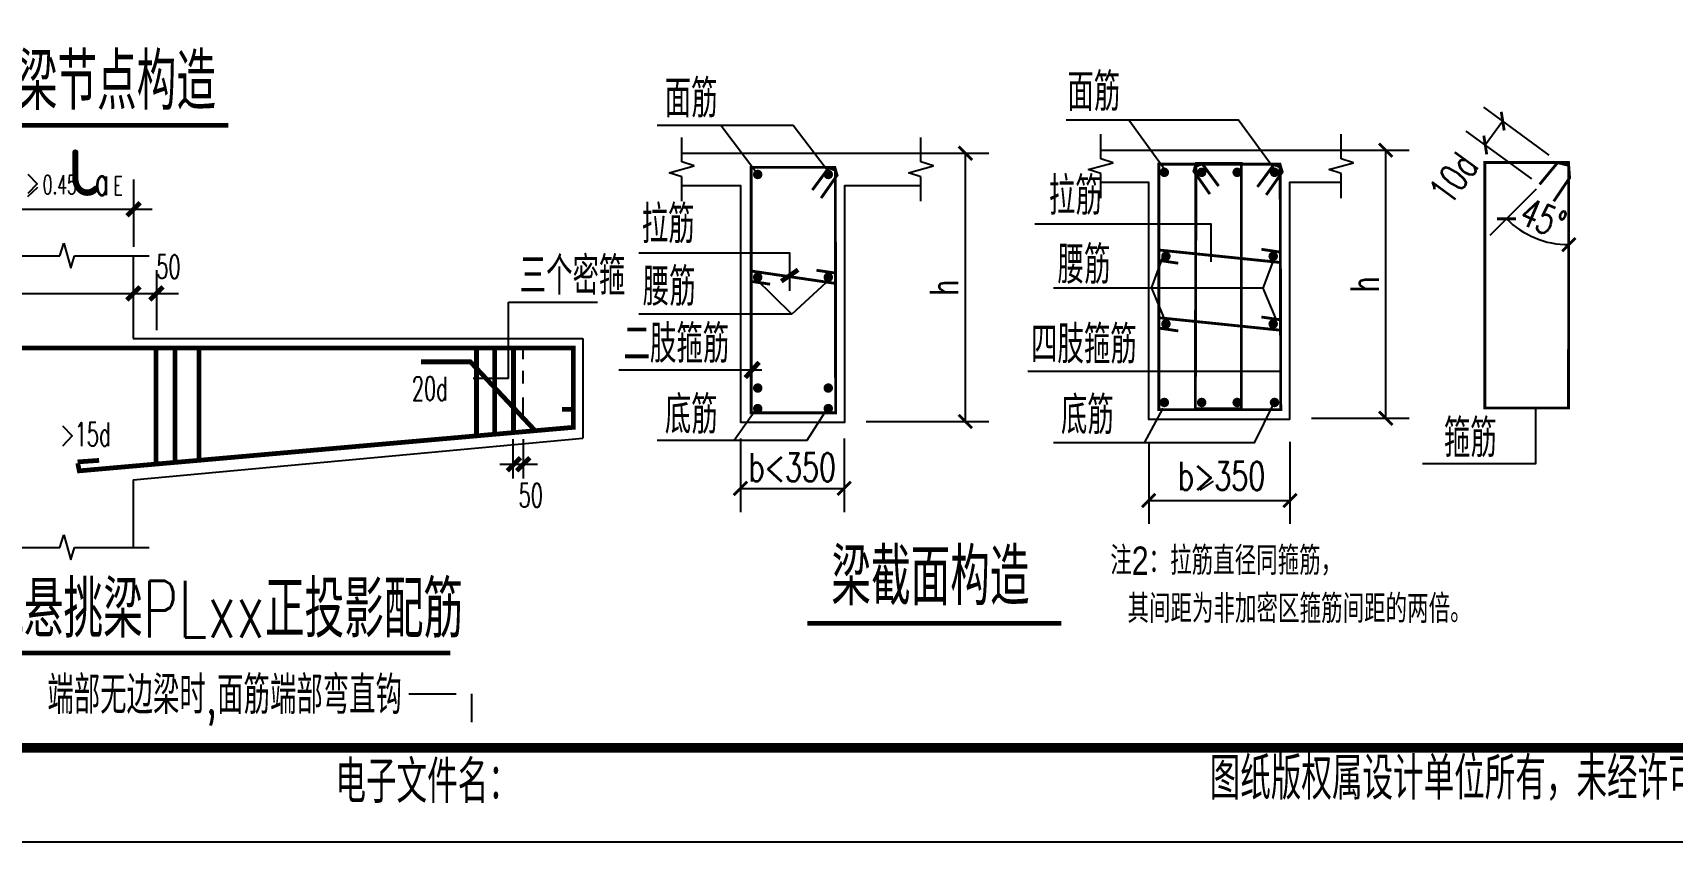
# Model space of a CAD drawing. Extents: x 250899 to 636064, y 268083 to 317384.
# Drawn here: x 415169 to 432547, y 271733 to 280312 of the extents above; entities that cross this region are included whole.
import ezdxf

# ---------------------------------------------------------------- set-up
doc = ezdxf.new("R2010")
doc.units = 0
doc.header["$LTSCALE"] = 1000
doc.header["$MEASUREMENT"] = 0
doc.linetypes.add('DASHED', pattern=[0.75, 0.5, -0.25])
for name, color, linetype in [('14', 14, 'Continuous'), ('_0', 7, 'Continuous'), ('BAR-TEXT', 7, 'Continuous'), ('LN2', 255, 'DASHED'), ('OTHER', 7, 'Continuous'), ('PUB_DIM', 3, 'Continuous'), ('PUB_TEXT', 7, 'Continuous'), ('PUB_TITLE', 4, 'Continuous'), ('SLABSTEE', 7, 'Continuous')]:
    doc.layers.add(name, color=color, linetype=linetype)
doc.styles.add('_HZTXT', font='gs_txt.shx', dxfattribs={"width": 0.8, "bigfont": 'gs_hztxt.shx'})
doc.styles.add('DIM_S2', font='simplex.shx', dxfattribs={"width": 0.7})
doc.styles.add('HZ', font='txt', dxfattribs={"width": 0.8, "bigfont": 'hztxt'})
doc.styles.add('HZTXT', font='txt.shx', dxfattribs={"bigfont": 'hztxt.shx'})
doc.styles.add('hztxt0', font='romans.shx', dxfattribs={"bigfont": 'gbcbig0.shx'})
doc.styles.add('simplex', font='SIMPLEX.shx', dxfattribs={"width": 0.5})
doc.styles.add('TSSD_Rein', font='tssdeng.shx', dxfattribs={"width": 0.7, "bigfont": 'hztxt.shx'})
doc.dimstyles.new('DIM_01', dxfattribs={"dimtxt": 300, "dimasz": 1, "dimexe": 250, "dimexo": 0.0625, "dimgap": 75, "dimtad": 1, "dimdec": 0, "dimzin": 0, "dimdsep": 46, "dimtxsty": 'DIM_S2', "dimblk": 'DI', "dimblk1": 'DI', "dimblk2": 'DI', "dimsah": 1, "dimcen": 0.09, "dimadec": 0, "dimazin": 0, "dimtfac": 1, "dimtdec": 0, "dimtix": 1, "dimtofl": 0, "dimtmove": 2, "dimatfit": 3, "dimldrblk": 'DI', "dimfxl": 1, "dimtolj": 1, "dimtzin": 0, "dimarcsym": 0})

# ---------------------------------------------------------------- blocks, each defined once
blk = doc.blocks.new('DI')
at = {"const_width": 30}
blk.add_lwpolyline([(-71, -71), (71, 71)], dxfattribs=at)
blk = doc.blocks.new('*D186')
at = {"color": 0, "lineweight": -2, "transparency": 16777216}
for p, q in [((431243, 279016), (430548, 279524)), ((431057, 278763), (430363, 279270)), ((430565, 279124), (430749, 279375))]:
    blk.add_line(p, q, dxfattribs=at)
at = {"layer": 'Defpoints', "color": 0, "transparency": 16777216}
for p in [(430750, 279376), (431243, 279016), (431057, 278763)]:
    blk.add_point(p, dxfattribs=at)
at = {"color": 0, "lineweight": -2, "transparency": 16777216}
for p, rotation in [((430750, 279376), 53.82228043452883), ((430565, 279123), 233.8222804345289)]:
    blk.add_blockref('DI', p, dxfattribs=dict(at, rotation=rotation))
at = {"color": 0, "transparency": 16777216, "insert": (430228, 278772), "char_height": 300, "attachment_point": 5, "rotation": 53.8223, "style": 'DIM_S2'}
blk.add_mtext('\\A1;10d', dxfattribs=at)
blk = doc.blocks.new('*D185')
at = {"color": 0, "lineweight": -2, "transparency": 16777216}
for p, q in [((426997, 275978), (426997, 275106)), ((428495, 275978), (428495, 275106)), ((426998, 275356), (428494, 275356))]:
    blk.add_line(p, q, dxfattribs=at)
at = {"layer": 'Defpoints', "color": 0, "transparency": 16777216}
for p in [(426997, 275978), (428495, 275978), (428495, 275356)]:
    blk.add_point(p, dxfattribs=at)
at = {"color": 0, "lineweight": -2, "transparency": 16777216, "rotation": 180}
blk.add_blockref('DI', (426997, 275356), dxfattribs=at)
at = {"color": 0, "lineweight": -2, "transparency": 16777216}
blk.add_blockref('DI', (428495, 275356), dxfattribs=at)
at = {"color": 0, "transparency": 16777216, "insert": (427769, 275616), "char_height": 300, "attachment_point": 5, "style": 'DIM_S2'}
blk.add_mtext('\\A1;b>350', dxfattribs=at)
blk = doc.blocks.new('*D183')
at = {"color": 0, "lineweight": -2, "transparency": 16777216}
for p, q in [((428724, 279068), (429760, 279068)), ((429510, 276228), (429510, 279067)), ((428724, 276227), (429760, 276227))]:
    blk.add_line(p, q, dxfattribs=at)
at = {"layer": 'Defpoints', "color": 0, "transparency": 16777216}
for p in [(428724, 279068), (429510, 279068), (428724, 276227)]:
    blk.add_point(p, dxfattribs=at)
at = {"color": 0, "lineweight": -2, "transparency": 16777216}
for p, rotation in [((429510, 279068), 90), ((429510, 276227), 270)]:
    blk.add_blockref('DI', p, dxfattribs=dict(at, rotation=rotation))
at = {"color": 0, "transparency": 16777216, "insert": (429285, 277648), "char_height": 300, "attachment_point": 5, "rotation": 90, "style": 'DIM_S2'}
blk.add_mtext('\\A1;h', dxfattribs=at)
blk = doc.blocks.new('*D182')
at = {"color": 0, "lineweight": -2, "transparency": 16777216}
for p, q in [((422669, 276011), (422669, 275233)), ((423770, 276011), (423770, 275233)), ((422670, 275483), (423769, 275483))]:
    blk.add_line(p, q, dxfattribs=at)
at = {"layer": 'Defpoints', "color": 0, "transparency": 16777216}
for p in [(422669, 276011), (423770, 276011), (423770, 275483)]:
    blk.add_point(p, dxfattribs=at)
at = {"color": 0, "lineweight": -2, "transparency": 16777216, "rotation": 180}
blk.add_blockref('DI', (422669, 275483), dxfattribs=at)
at = {"color": 0, "lineweight": -2, "transparency": 16777216}
blk.add_blockref('DI', (423770, 275483), dxfattribs=at)
at = {"color": 0, "transparency": 16777216, "insert": (423219, 275708), "char_height": 300, "attachment_point": 5, "style": 'DIM_S2'}
blk.add_mtext('\\A1;b<350', dxfattribs=at)
blk = doc.blocks.new('*D180')
at = {"color": 0, "lineweight": -2, "transparency": 16777216}
for p, q in [((424004, 279035), (425304, 279035)), ((425054, 276194), (425054, 279034)), ((424004, 276193), (425304, 276193))]:
    blk.add_line(p, q, dxfattribs=at)
at = {"layer": 'Defpoints', "color": 0, "transparency": 16777216}
for p in [(424004, 279035), (425054, 279035), (424004, 276193)]:
    blk.add_point(p, dxfattribs=at)
at = {"color": 0, "lineweight": -2, "transparency": 16777216}
for p, rotation in [((425054, 279035), 90), ((425054, 276193), 270)]:
    blk.add_blockref('DI', p, dxfattribs=dict(at, rotation=rotation))
at = {"color": 0, "transparency": 16777216, "insert": (424829, 277614), "char_height": 300, "attachment_point": 5, "rotation": 90, "style": 'DIM_S2'}
blk.add_mtext('\\A1;h', dxfattribs=at)
blk = doc.blocks.new('_DIMX')
blk.add_line((-150, 0), (150, 0))
at = {"const_width": 50}
blk.add_lwpolyline([(-70, -70), (70, 70)], dxfattribs=at)
blk = doc.blocks.new('*D145')
at = {"color": 0, "lineweight": -2, "transparency": 16777216}
blk.add_line((431103, 278654), (430613, 278164), dxfattribs=at)
blk.add_arc((431449, 278999), 932, 225.0369, 270.078, dxfattribs=at)
at = {"layer": 'Defpoints', "color": 0, "transparency": 16777216}
for p in [(431383, 278933), (431449, 278908), (431103, 278654), (430984, 278192), (431456, 276335)]:
    blk.add_point(p, dxfattribs=at)
at = {"color": 0, "lineweight": -2, "transparency": 16777216}
for p, rotation in [((430790, 278341), 135.0061127523032), ((431451, 278067), 0.1087065157747524)]:
    blk.add_blockref('DI', p, dxfattribs=dict(at, rotation=rotation))
at = {"color": 0, "transparency": 16777216, "insert": (431179, 278346), "char_height": 300, "attachment_point": 5, "rotation": 337.5574, "style": 'DIM_S2'}
blk.add_mtext('\\A1;45°', dxfattribs=at)
blk = doc.blocks.new('弘吉车间2')
at = {"layer": '14', "style": 'hztxt0'}
for s, p in [('电子文件名：', (-24105, -584)), ('图纸版权属设计单位所有，未经许可，外人及外单位不得翻印复制作为其他工程之用。', (-14838, -548))]:
    blk.add_text(s, height=450, rotation=359.9997, dxfattribs=at).set_placement(p)

msp = doc.modelspace()

# ---------------------------------------------------------------- linework, layer by layer
for p, q in [((415117.7, 278577.3), (415221.2, 278676.7)), ((416234.3, 277948.8), (416234.3, 277073.4)), ((416234.3, 277073.4), (420998.2, 277073.4)), ((420998.2, 277073.4), (420998.2, 276014.6)), ((416234.3, 275573.4), (420998.2, 276014.6)), ((416234.3, 275573.4), (416234.3, 274857.7)), ((427679.4, 275560.9), (427539.4, 275464.3))]:
    msp.add_line(p, q)
at = {"color": 3}
for p, q in [((427027.2, 277606), (427152.7, 277952.6)), ((427027.2, 277606), (427165.4, 277273.2)), ((428207, 277606), (428343.6, 277278.1))]:
    msp.add_line(p, q, dxfattribs=at)
at = {"color": 3, "const_width": 50}
for points in [[(414092.7, 279331.8), (417243.1, 279331.8)], [(423377.2, 274053.6), (426071.4, 274053.6)], [(414576.4, 273738.4), (419594.1, 273738.4)]]:
    msp.add_lwpolyline(points, dxfattribs=at)
at = {"color": 3}
for points in [[(423623.6, 278811.3), (423230.2, 279328), (421788.6, 279328)], [(422855.7, 278811.3), (422462.3, 279328)], [(428343.5, 278845), (427950.1, 279384.9), (426123.7, 279384.9)], [(427178.8, 278845), (426785.5, 279384.9)], [(427660.8, 277884.4), (427660.8, 278284), (425788.6, 278284)], [(423191.6, 277577.9), (423191.6, 277977.5), (421592.1, 277977.5)], [(428341.3, 277963.9), (428207, 277606), (425989.5, 277606)], [(422897.3, 276736.3), (421381.3, 276736.3)], [(428400.6, 276721.3), (425717.4, 276721.3)], [(423591.6, 276333.6), (423372.7, 275990.7), (421788.6, 275990.7)], [(428311.5, 276367.3), (428113.9, 275967.6), (425986.5, 275967.6)], [(427146.8, 276335.3), (426949.2, 275967.6)], [(431097, 276335.1), (431097, 275744), (429901.2, 275744)], [(422823.7, 276301.6), (422604.8, 275990.7)]]:
    msp.add_lwpolyline(points, dxfattribs=at)
for points in [[(422047.7, 279034.8), (424591.2, 279034.8)], [(426489.2, 279068.5), (429046.6, 279068.5)], [(422047.7, 278695.2), (422670.7, 278695.2), (422670.7, 276184.9), (423775.2, 276184.9), (423775.2, 278695.2), (424582.5, 278695.2)], [(426489.2, 278728.9), (426993.9, 278728.9), (426993.9, 276218.5), (428495.1, 276218.5), (428495.1, 278728.9), (429037.9, 278728.9)]]:
    msp.add_lwpolyline(points)
at = {"layer": 'BAR-TEXT'}
for p, q in [((423215.9, 277330), (422826.7, 277710.9)), ((423621.3, 277702.8), (423215.9, 277330)), ((423215.9, 277330), (421592.1, 277330))]:
    msp.add_line(p, q, dxfattribs=at)
at = {"layer": 'BAR-TEXT', "const_width": 50}
for points in [[(423102.4, 277678.5), (423280.8, 277800.1)], [(422721.3, 276657.4), (422867.3, 276819.5)]]:
    msp.add_lwpolyline(points, dxfattribs=at)
at = {"layer": 'Defpoints', "color": 0, "linetype": 'ByBlock'}
msp.add_point((416680.2, 278569.5), dxfattribs=at)
at = {"layer": 'LN2'}
for p, q in [((419155.1, 273306.3), (419819.8, 273306.3)), ((419819.8, 273306.3), (419819.8, 273004.9))]:
    msp.add_line(p, q, dxfattribs=at)
at = {"layer": 'OTHER'}
for p, q in [((422047.7, 278943), (422047.7, 279202.8)), ((424582.5, 278943), (424582.5, 279202.8)), ((426489.2, 278976.7), (426489.2, 279236.5)), ((429037.9, 278976.7), (429037.9, 279236.5)), ((422179.7, 278901), (422047.7, 278943)), ((424714.5, 278901), (424582.5, 278943)), ((426357.2, 278862.7), (426621.2, 278934.7)), ((426621.2, 278934.7), (426489.2, 278976.7)), ((428905.9, 278862.7), (429169.9, 278934.7)), ((429169.9, 278934.7), (429037.9, 278976.7)), ((421915.7, 278829), (422179.7, 278901)), ((422047.7, 278787), (421915.7, 278829)), ((422047.7, 278527.2), (422047.7, 278787)), ((424450.5, 278829), (424714.5, 278901)), ((424582.5, 278787), (424450.5, 278829)), ((424582.5, 278527.2), (424582.5, 278787)), ((426489.2, 278820.7), (426357.2, 278862.7)), ((426489.2, 278560.9), (426489.2, 278820.7)), ((429037.9, 278820.7), (428905.9, 278862.7)), ((429037.9, 278560.9), (429037.9, 278820.7)), ((415456.3, 277948.8), (415498.3, 278080.8)), ((415498.3, 278080.8), (415570.3, 277816.8)), ((414666.3, 277948.8), (415456.3, 277948.8)), ((415570.3, 277816.8), (415612.3, 277948.8)), ((415612.3, 277948.8), (416402.3, 277948.8)), ((415456.3, 274857.7), (415498.3, 274989.7)), ((415498.3, 274989.7), (415570.3, 274725.7)), ((414666.3, 274857.7), (415456.3, 274857.7)), ((415570.3, 274725.7), (415612.3, 274857.7)), ((415612.3, 274857.7), (416402.3, 274857.7))]:
    msp.add_line(p, q, dxfattribs=at)
at = {"layer": 'PUB_DIM'}
for p, q in [((416235.8, 278756), (416235.8, 278043.3)), ((414794.3, 278442.4), (416435.5, 278442.4)), ((416479.6, 277795.6), (416479.6, 277160.5)), ((414283.6, 277549.8), (416714.3, 277549.8)), ((420209.8, 277456.3), (421154, 277456.3)), ((420209.8, 276649.2), (420209.8, 277456.3)), ((420209.8, 276649.2), (419838, 276649.2)), ((420256.9, 276006.8), (420256.9, 275589.3)), ((420368.1, 276006.8), (420368.1, 275589.3))]:
    msp.add_line(p, q, dxfattribs=at)
at = {"layer": 'PUB_TITLE'}
msp.add_lwpolyline([(384081.7, 271733.2), (384081.7, 313733.2), (443481.7, 313733.2), (443481.7, 271733.2)], close=True, dxfattribs=at)
at = {"layer": 'PUB_TITLE', "const_width": 100}
msp.add_lwpolyline([(386581.7, 272733.2), (442481.7, 272733.2), (442481.7, 312733.2), (386581.7, 312733.2)], close=True, dxfattribs=at)
at = {"layer": 'SLABSTEE'}
for p, q in [((420363.6, 276971.7), (420363.6, 276853.1)), ((420363.6, 276728.9), (420363.6, 276593.5)), ((420363.6, 276446.8), (420363.6, 276233.2))]:
    msp.add_line(p, q, dxfattribs=at)
for points, const_width in [([(428243.3, 278594.1), (428413, 278836.4), (428388.6, 278919.6), (427105.5, 278919.6), (427105.5, 276317.4), (428397.2, 276317.4), (428390.9, 278890), (428324.3, 278915.2), (428149.9, 278679)], 30), ([(427645.6, 278602.6), (427475.9, 278844.8), (427500.3, 278928.1), (427979.6, 278928.1), (427979.6, 276325.9), (427491.7, 276325.9), (427498, 278898.5), (427564.5, 278923.7), (427739, 278687.4)], 30), ([(431291.2, 278526.4), (431458.6, 278774.5), (431447, 278937.2), (430560.7, 278937.2), (430560.7, 276335), (431447.7, 276335.2), (431449.3, 278907.6), (431331.6, 278936.1), (431141, 278705.3)], 30), ([(423524.8, 278560.5), (423694.5, 278802.7), (423670.1, 278885.9), (422783.8, 278885.9), (422783.8, 276283.8), (423678.7, 276283.8), (423675.6, 278856.3), (423605.9, 278881.5), (423431.4, 278645.3)], 30), ([(427110.6, 278009.2), (428393.2, 277877.6)], 30), ([(427110.6, 277899.3), (427310.6, 277869.9)], 30), ([(428191.8, 278017.3), (428393.1, 277987.6)], 30), ([(422783.8, 277787.3), (423677, 277655.7)], 30), ([(423475.6, 277795.4), (423676.9, 277765.7)], 30), ([(422783.8, 277677.4), (422983.8, 277647.9)], 30), ([(427110.6, 277291.7), (428393.2, 277160.1)], 30), ([(427110.6, 277181.8), (427310.6, 277152.4)], 30), ([(428191.8, 277299.8), (428393.1, 277270.1)], 30), ([(416475.9, 275755), (416475.9, 276971.7)], 50), ([(416675.9, 276971.7), (416675.9, 275769.3)], 50), ([(416930.3, 276971.7), (416930.3, 275769.3)], 50), ([(420487.9, 276101.1), (419807.1, 276824.5), (419283.4, 276824.5)], 50), ([(419872, 276057.1), (419872, 276971.7)], 50), ([(420064.1, 276070.8), (420064.1, 276971.7)], 50), ([(420264.1, 276971.7), (420264.1, 276085.1)], 50), ([(420778.8, 276319.9), (420898.6, 276319.9)], 50), ([(415643, 275764), (415872.1, 275780.3)], 50)]:
    msp.add_lwpolyline(points, dxfattribs=dict(at, const_width=const_width))
at = {"layer": 'SLABSTEE', "const_width": 50}
for points in [[(422828.1, 278810.7, 1), (422878.1, 278810.7, 1)], [(423625.8, 278810.7, -1), (423575.8, 278810.7, -1)], [(427138.1, 278833.2, 1), (427188.1, 278833.2, 1)], [(427583.9, 278833.2, -1), (427533.9, 278833.2, -1)], [(427910.2, 278833.2, 1), (427960.2, 278833.2, 1)], [(428356, 278833.2, -1), (428306, 278833.2, -1)], [(427154.9, 277943.8, -1), (427204.9, 277943.8, -1)], [(428342, 277943.8, 1), (428292, 277943.8, 1)], [(422828.1, 277721.9, -1), (422878.1, 277721.9, -1)], [(423625.8, 277721.9, 1), (423575.8, 277721.9, 1)], [(427154.9, 277226.3, -1), (427204.9, 277226.3, -1)], [(428342, 277226.3, 1), (428292, 277226.3, 1)], [(422828.1, 276546.9, -1), (422878.1, 276546.9, -1)], [(423625.8, 276546.9, 1), (423575.8, 276546.9, 1)], [(422828.1, 276329.4, -1), (422878.1, 276329.4, -1)], [(423625.8, 276329.4, 1), (423575.8, 276329.4, 1)], [(427138.1, 276393.9, -1), (427188.1, 276393.9, -1)], [(427583.9, 276393.9, 1), (427533.9, 276393.9, 1)], [(427910.2, 276393.9, -1), (427960.2, 276393.9, -1)], [(428356, 276393.9, 1), (428306, 276393.9, 1)]]:
    msp.add_lwpolyline(points, format="xyb", close=True, dxfattribs=at)
at = {"layer": 'SLABSTEE'}
msp.add_lwpolyline([(415645, 275751.2, 50, 50, 0), (415661.4, 275669.4, 50, 50, 0), (420898.6, 276130.5, 50, 50, 0), (420898.6, 276971.7, 50, 50, 0), (414943.1, 276971.7, 50, 50, 0), (414943.1, 276415.6, 0, 0, 0)], format="xyseb", dxfattribs=at)

# ---------------------------------------------------------------- block references
at = {"layer": '_0'}
msp.add_blockref('弘吉车间2', (442481.7, 272733.2), dxfattribs=at)
at = {"layer": 'PUB_DIM'}
for p in [(416235.8, 278442.4), (416235.8, 277549.8), (416479.6, 277549.8), (420268.5, 275739.7), (420368.1, 275739.7)]:
    msp.add_blockref('_DIMX', p, dxfattribs=at)

# ---------------------------------------------------------------- texts
at = {"width": 0.7}
for s, height, style, p in [('高低梁节点构造', 600, 'HZ', (414170.2, 279495.5)), ('面筋', 400, 'TSSD_Rein', (421867.4, 279415.1)), ('面筋', 400, 'TSSD_Rein', (426135.7, 279484.7)), ('拉筋', 400, 'TSSD_Rein', (425939.8, 278383.6)), ('拉筋', 400, 'TSSD_Rein', (421623.4, 278082.3)), ('腰筋', 400, 'TSSD_Rein', (426032, 277652.4)), ('三个密箍', 400, 'TSSD_Rein', (420329.8, 277536.2)), ('腰筋', 400, 'TSSD_Rein', (421635.4, 277419)), ('二肢箍筋', 400, 'TSSD_Rein', (421431, 276814.6)), ('四肢箍筋', 400, 'TSSD_Rein', (425750.5, 276807.7)), ('底筋', 400, 'TSSD_Rein', (421868.2, 276063.2)), ('底筋', 400, 'TSSD_Rein', (426067.2, 276058.2)), ('箍筋', 400, 'TSSD_Rein', (430126.4, 275815.2)), ('梁截面构造', 600, 'HZ', (423633.5, 274245.4)), ('纯悬挑梁PLxx正投影配筋', 600, 'HZ', (414653.9, 273902.1)), ('注: 端部无边梁时,面筋端部弯直钩 ', 400, 'HZ', (414673.1, 273093))]:
    msp.add_text(s, height=height, rotation=360, dxfattribs=dict(at, style=style)).set_placement(p)
at = {"color": 7, "style": 'simplex', "width": 0.6}
for s, p in [('50', (416477.7, 277707.5)), ('20d', (419186.8, 276415.6)), ('>15d', (415458.6, 275932.1)), ('50', (420318.1, 275284.8))]:
    msp.add_text(s, height=250, rotation=360, dxfattribs=at).set_placement(p)
at = {"layer": 'PUB_TEXT'}
for s, height, style, width, p in [('ι', 700, 'HZTXT', 0.8, (415532.5, 278583.7)), ('>', 240, 'simplex', 0.6, (415093, 278609)), ('0.45', 200, 'simplex', 0.6, (415274.1, 278603)), (' a', 300, 'simplex', 0.6, (415704.8, 278590.7)), ('E', 200, 'simplex', 0.6, (416023.4, 278590.7)), ('注2：拉筋直径同箍筋，', 300, '_HZTXT', 0.8, (426590, 274567.1)), ('其间距为非加密区箍筋间距的两倍。', 300, '_HZTXT', 0.8, (426772.3, 274057.1))]:
    msp.add_text(s, height=height, rotation=360, dxfattribs=dict(at, style=style, width=width)).set_placement(p)

# ---------------------------------------------------------------- dimensions: what is measured, and where the dimension line sits
dim = msp.add_linear_dim(base=(430750.1, 279376.2), p1=(431057.3, 278762.6), p2=(431242.6, 279016), angle=53.82228, text='10d', dimstyle='DIM_01')
dim.commit()
dim.dimension.update_dxf_attribs({"geometry": '*D186', "text_midpoint": (430228.2, 278772.4), "dimtype": 129})
for base, p1, p2, picture, middle in [((425054.1, 279034.8), (424004.2, 276193.2), (424004.2, 279034.8), '*D180', (424829.1, 277614)), ((429509.5, 279068.5), (428724.1, 276226.9), (428724.1, 279068.5), '*D183', (429284.5, 277647.7))]:
    dim = msp.add_linear_dim(base=base, p1=p1, p2=p2, angle=90, text='h', dimstyle='DIM_01')
    dim.commit()
    dim.dimension.update_dxf_attribs({"geometry": picture, "text_midpoint": middle})
dim = msp.add_angular_dim_2l(base=(430983.7, 278192), line1=((431455.6, 276335), (431449.3, 278907.6)), line2=((431382.7, 278932.8), (431103.4, 278653.7)), dimstyle='DIM_01')
dim.commit()
dim.dimension.update_dxf_attribs({"geometry": '*D145', "text_midpoint": (431179.3, 278345.9)})
dim = msp.add_linear_dim(base=(423769.8, 275482.8), p1=(422668.9, 276010.6), p2=(423769.8, 276010.6), text='b<350', dimstyle='DIM_01')
dim.commit()
dim.dimension.update_dxf_attribs({"geometry": '*D182', "text_midpoint": (423219.3, 275707.8)})
dim = msp.add_linear_dim(base=(428494.7, 275356.4), p1=(426997.1, 275977.7), p2=(428494.7, 275977.7), text='b>350', dimstyle='DIM_01')
dim.commit()
dim.dimension.update_dxf_attribs({"geometry": '*D185', "text_midpoint": (427769.3, 275616), "dimtype": 128})

doc.saveas('drawing.dxf')
